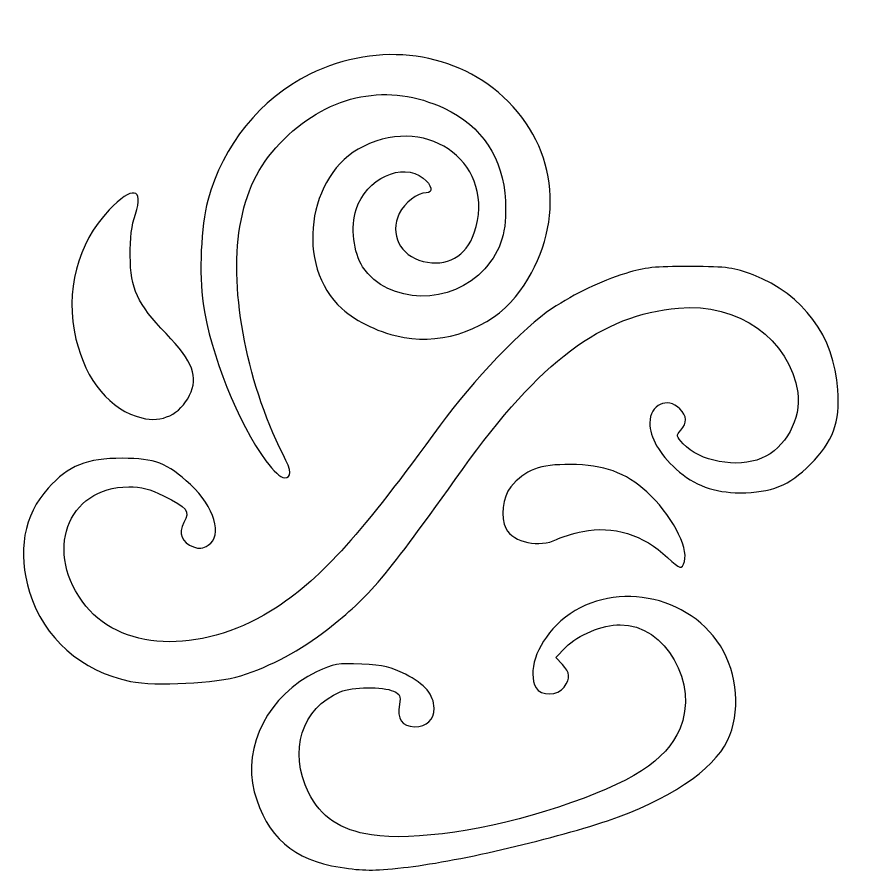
# Model space of a CAD drawing. Header units: centimetres. Extents: x -8.8 to 9.3, y -6.2 to 6.7.
# Drawn here: x -8.645 to -3.797, y -6.164 to -1.239 of the extents above; entities that cross this region are included whole.
import ezdxf

# ---------------------------------------------------------------- set-up
doc = ezdxf.new("R2010")
doc.units = ezdxf.units.CM
doc.header["$MEASUREMENT"] = 0
doc.layers.add('Layer 1', color=7, linetype='Continuous')

msp = doc.modelspace()

# ---------------------------------------------------------------- linework, layer by layer
at = {"layer": 'Layer 1'}
for points, knots in [([(-0.45999, -1.99914), (-0.63548, -1.90379), (-0.68315, -1.8482), (-0.64391, -1.78471), (-0.64391, -1.78471), (-0.62787, -1.75875), (-0.54538, -1.78402), (-0.43501, -1.8487), (-0.43501, -1.8487), (-0.19692, -1.98823), (0.04849, -1.97215), (0.23674, -1.8509), (0.23674, -1.8509), (0.44056, -1.71962), (0.48584, -1.5721), (0.53536, -1.18772), (0.53536, -1.18772), (0.55068, -0.66283), (0.12877, -0.20181), (-0.5947, 0.0471), (-0.5947, 0.0471), (-0.90196, 0.15281), (-1.72812, 0.32334), (-1.76317, 0.28828), (-1.76317, 0.28828), (-1.77773, 0.27372), (-1.73899, 0.20895), (-1.67709, 0.14434), (-1.67709, 0.14434), (-1.5679, 0.03037), (-1.43325, -0.2767), (-1.43325, -0.41174), (-1.43325, -0.41174), (-1.43325, -0.54704), (-1.61587, -0.85044), (-1.73412, -0.91159), (-1.73412, -0.91159), (-1.80094, -0.94614), (-1.94092, -0.97442), (-2.04518, -0.97442), (-2.04518, -0.97442), (-2.29943, -0.97442), (-2.49973, -0.79903), (-2.49973, -0.57642), (-2.49973, -0.57642), (-2.49973, -0.42096), (-2.41126, -0.29187), (-2.30472, -0.29187), (-2.30472, -0.29187), (-2.22476, -0.29187), (-2.2266, -0.39515), (-2.30777, -0.46251), (-2.30777, -0.46251), (-2.34296, -0.49172), (-2.37176, -0.55891), (-2.37176, -0.61182), (-2.37176, -0.61182), (-2.37176, -0.91466), (-1.78896, -0.90735), (-1.65019, -0.60276), (-1.65019, -0.60276), (-1.54208, -0.36548), (-1.65112, -0.01936), (-1.89997, 0.19003), (-1.89997, 0.19003), (-2.01405, 0.28603), (-2.43948, 0.476), (-2.54037, 0.476), (-2.54037, 0.476), (-2.65809, 0.476), (-3.43783, 0.8391), (-3.62387, 0.98055), (-3.62387, 0.98055), (-3.87425, 1.17092), (-4.16241, 1.60325), (-4.08831, 1.67735), (-4.08831, 1.67735), (-4.02239, 1.74327), (-3.97433, 1.69888), (-3.82485, 1.43401), (-3.82485, 1.43401), (-3.58169, 1.00315), (-3.04976, 0.76767), (-2.30776, 0.76243), (-2.30776, 0.76243), (-1.43977, 0.75629), (-0.86358, 1.07698), (-0.80474, 1.59895), (-0.80474, 1.59895), (-0.76749, 1.92948), (-1.00336, 2.22503), (-1.3044, 2.22503), (-1.3044, 2.22503), (-1.57211, 2.22503), (-1.69966, 1.98366), (-1.51855, 1.81977), (-1.51855, 1.81977), (-1.41209, 1.72343), (-1.40975, 1.67046), (-1.51194, 1.67046), (-1.51194, 1.67046), (-1.68831, 1.67046), (-1.79834, 1.91478), (-1.71346, 2.11793), (-1.71346, 2.11793), (-1.59642, 2.39803), (-1.30864, 2.4528), (-0.97821, 2.25784), (-0.97821, 2.25784), (-0.70347, 2.09574), (-0.58327, 1.65089), (-0.72352, 1.31524), (-0.72352, 1.31524), (-0.87057, 0.96329), (-1.40201, 0.67422), (-2.0056, 0.61785), (-2.0056, 0.61785), (-2.35913, 0.58484), (-2.30688, 0.55153), (-1.75318, 0.45696), (-1.75318, 0.45696), (-1.10404, 0.34609), (-0.56863, 0.19517), (-0.21819, 0.02429), (-0.21819, 0.02429), (0.66127, -0.40455), (0.84465, -1.28907), (0.45146, -1.86657), (0.45146, -1.86657), (0.38718, -1.96098), (0.32423, -1.98486), (0.24731, -2.02249), (0.24731, -2.02249), (0.16637, -2.0621), (0.13031, -2.08426), (-0.01409, -2.09144), (-0.01409, -2.09144), (-0.22359, -2.10186), (-0.33875, -2.06502), (-0.45998, -1.99915), (-0.45998, -1.99915), (-0.45998, -1.99915), (-0.45998, -1.99915), (-0.45998, -1.99915), (-0.45998, -1.99915), (-0.45998, -1.99915), (-0.45999, -1.99914), (-0.45999, -1.99914)], [0, 0, 0, 0, 0.0263158, 0.0263158, 0.0263158, 0.0263158, 0.0526316, 0.0526316, 0.0526316, 0.0526316, 0.0789474, 0.0789474, 0.0789474, 0.0789474, 0.1052632, 0.1052632, 0.1052632, 0.1052632, 0.1315789, 0.1315789, 0.1315789, 0.1315789, 0.1578947, 0.1578947, 0.1578947, 0.1578947, 0.1842105, 0.1842105, 0.1842105, 0.1842105, 0.2105263, 0.2105263, 0.2105263, 0.2105263, 0.2368421, 0.2368421, 0.2368421, 0.2368421, 0.2631579, 0.2631579, 0.2631579, 0.2631579, 0.2894737, 0.2894737, 0.2894737, 0.2894737, 0.3157895, 0.3157895, 0.3157895, 0.3157895, 0.3421053, 0.3421053, 0.3421053, 0.3421053, 0.3684211, 0.3684211, 0.3684211, 0.3684211, 0.3947368, 0.3947368, 0.3947368, 0.3947368, 0.4210526, 0.4210526, 0.4210526, 0.4210526, 0.4473684, 0.4473684, 0.4473684, 0.4473684, 0.4736842, 0.4736842, 0.4736842, 0.4736842, 0.5, 0.5, 0.5, 0.5, 0.5263158, 0.5263158, 0.5263158, 0.5263158, 0.5526316, 0.5526316, 0.5526316, 0.5526316, 0.5789474, 0.5789474, 0.5789474, 0.5789474, 0.6052632, 0.6052632, 0.6052632, 0.6052632, 0.6315789, 0.6315789, 0.6315789, 0.6315789, 0.6578947, 0.6578947, 0.6578947, 0.6578947, 0.6842105, 0.6842105, 0.6842105, 0.6842105, 0.7105263, 0.7105263, 0.7105263, 0.7105263, 0.7368421, 0.7368421, 0.7368421, 0.7368421, 0.7631579, 0.7631579, 0.7631579, 0.7631579, 0.7894737, 0.7894737, 0.7894737, 0.7894737, 0.8157895, 0.8157895, 0.8157895, 0.8157895, 0.8421053, 0.8421053, 0.8421053, 0.8421053, 0.8684211, 0.8684211, 0.8684211, 0.8684211, 0.8947368, 0.8947368, 0.8947368, 0.8947368, 0.9210526, 0.9210526, 0.9210526, 0.9210526, 0.9473684, 0.9473684, 0.9473684, 0.9473684, 1, 1, 1, 1]), ([(-7.20868, -3.79831), (-7.36814, -3.58245), (-7.52911, -3.18054), (-7.57109, -2.89343), (-7.57109, -2.89343), (-7.59635, -2.7207), (-7.58361, -2.44289), (-7.54368, -2.29568), (-7.54368, -2.29568), (-7.45738, -1.9775), (-7.23974, -1.70823), (-6.95605, -1.56866), (-6.95605, -1.56866), (-6.5565, -1.37208), (-6.10125, -1.43465), (-5.80966, -1.72623), (-5.80966, -1.72623), (-5.50269, -2.03319), (-5.48555, -2.4968), (-5.76803, -2.85248), (-5.76803, -2.85248), (-5.9094, -3.03048), (-6.18118, -3.12967), (-6.41061, -3.08701), (-6.41061, -3.08701), (-6.54826, -3.06141), (-6.68328, -2.99873), (-6.77049, -2.91995), (-6.77049, -2.91995), (-7.0431, -2.67366), (-6.97282, -2.1441), (-6.64633, -1.98436), (-6.64633, -1.98436), (-6.2591, -1.79491), (-5.87408, -2.09514), (-6.00638, -2.48339), (-6.00638, -2.48339), (-6.0522, -2.61786), (-6.16659, -2.68179), (-6.3009, -2.64797), (-6.3009, -2.64797), (-6.43513, -2.61417), (-6.49605, -2.4916), (-6.43869, -2.37074), (-6.43869, -2.37074), (-6.41021, -2.31072), (-6.33353, -2.25245), (-6.28304, -2.25245), (-6.28304, -2.25245), (-6.24067, -2.25245), (-6.25023, -2.20716), (-6.30102, -2.16721), (-6.30102, -2.16721), (-6.42141, -2.07251), (-6.62934, -2.17009), (-6.68838, -2.34899), (-6.68838, -2.34899), (-6.72033, -2.4458), (-6.70257, -2.60055), (-6.65047, -2.67928), (-6.65047, -2.67928), (-6.50494, -2.89919), (-6.13351, -2.90472), (-5.94433, -2.6898), (-5.94433, -2.6898), (-5.84997, -2.5826), (-5.817, -2.47322), (-5.82625, -2.298), (-5.82625, -2.298), (-5.83925, -2.05144), (-5.96153, -1.86664), (-6.179, -1.76487), (-6.179, -1.76487), (-6.49903, -1.61511), (-6.83617, -1.67976), (-7.10363, -1.94216), (-7.10363, -1.94216), (-7.23898, -2.07495), (-7.31154, -2.21185), (-7.35255, -2.41174), (-7.35255, -2.41174), (-7.42743, -2.77676), (-7.32769, -3.33138), (-7.10988, -3.76122), (-7.10988, -3.76122), (-7.05952, -3.86061), (-7.0576, -3.8959), (-7.10257, -3.8959), (-7.10257, -3.8959), (-7.1239, -3.8959), (-7.16356, -3.85944), (-7.2087, -3.79834), (-7.2087, -3.79834), (-7.2087, -3.79834), (-7.20868, -3.79831), (-7.20868, -3.79831)], [0, 0, 0, 0, 0.04, 0.04, 0.04, 0.04, 0.08, 0.08, 0.08, 0.08, 0.12, 0.12, 0.12, 0.12, 0.16, 0.16, 0.16, 0.16, 0.2, 0.2, 0.2, 0.2, 0.24, 0.24, 0.24, 0.24, 0.28, 0.28, 0.28, 0.28, 0.32, 0.32, 0.32, 0.32, 0.36, 0.36, 0.36, 0.36, 0.4, 0.4, 0.4, 0.4, 0.44, 0.44, 0.44, 0.44, 0.48, 0.48, 0.48, 0.48, 0.52, 0.52, 0.52, 0.52, 0.56, 0.56, 0.56, 0.56, 0.6, 0.6, 0.6, 0.6, 0.64, 0.64, 0.64, 0.64, 0.68, 0.68, 0.68, 0.68, 0.72, 0.72, 0.72, 0.72, 0.76, 0.76, 0.76, 0.76, 0.8, 0.8, 0.8, 0.8, 0.84, 0.84, 0.84, 0.84, 0.88, 0.88, 0.88, 0.88, 0.92, 0.92, 0.92, 0.92, 1, 1, 1, 1]), ([(-7.92483, -3.55118), (-8.10692, -3.50626), (-8.2485, -3.33696), (-8.30523, -3.09632), (-8.30523, -3.09632), (-8.36966, -2.82305), (-8.29782, -2.54289), (-8.11418, -2.35124), (-8.11418, -2.35124), (-7.97994, -2.21115), (-7.91098, -2.22219), (-7.96263, -2.3755), (-7.96263, -2.3755), (-7.98403, -2.43902), (-7.99347, -2.51546), (-7.9923, -2.61571), (-7.9923, -2.61571), (-7.99005, -2.80737), (-7.95194, -2.89005), (-7.78557, -3.06419), (-7.78557, -3.06419), (-7.6288, -3.22828), (-7.59635, -3.31326), (-7.64955, -3.42044), (-7.64955, -3.42044), (-7.7041, -3.53034), (-7.80843, -3.57989), (-7.92483, -3.55117), (-7.92483, -3.55117), (-7.92483, -3.55117), (-7.92483, -3.55118), (-7.92483, -3.55118)], [0, 0, 0, 0, 0.1111111, 0.1111111, 0.1111111, 0.1111111, 0.2222222, 0.2222222, 0.2222222, 0.2222222, 0.3333333, 0.3333333, 0.3333333, 0.3333333, 0.4444444, 0.4444444, 0.4444444, 0.4444444, 0.5555556, 0.5555556, 0.5555556, 0.5555556, 0.6666667, 0.6666667, 0.6666667, 0.6666667, 0.7777778, 0.7777778, 0.7777778, 0.7777778, 1, 1, 1, 1]), ([(-7.99036, -5.07087), (-8.27356, -5.01289), (-8.49177, -4.82029), (-8.57398, -4.55575), (-8.57398, -4.55575), (-8.64539, -4.32597), (-8.60665, -4.1095), (-8.46673, -3.95641), (-8.46673, -3.95641), (-8.34623, -3.82456), (-8.24501, -3.78385), (-8.03726, -3.78367), (-8.03726, -3.78367), (-7.8492, -3.78348), (-7.78081, -3.80992), (-7.64485, -3.93525), (-7.64485, -3.93525), (-7.5047, -4.06443), (-7.45627, -4.22907), (-7.5419, -4.28517), (-7.5419, -4.28517), (-7.57261, -4.30529), (-7.59392, -4.30775), (-7.62735, -4.29505), (-7.62735, -4.29505), (-7.6956, -4.2691), (-7.71528, -4.21849), (-7.68207, -4.15428), (-7.68207, -4.15428), (-7.64724, -4.08692), (-7.66033, -4.06974), (-7.79955, -4.00017), (-7.79955, -4.00017), (-7.87931, -3.96031), (-7.92755, -3.94786), (-8.00111, -3.94815), (-8.00111, -3.94815), (-8.36021, -3.94956), (-8.49619, -4.3293), (-8.24755, -4.63637), (-8.24755, -4.63637), (-8.02745, -4.90818), (-7.54893, -4.91046), (-7.14347, -4.64163), (-7.14347, -4.64163), (-6.88244, -4.46856), (-6.65763, -4.21783), (-6.20338, -3.59313), (-6.20338, -3.59313), (-6.02169, -3.34326), (-5.71372, -3.02192), (-5.5594, -2.92117), (-5.5594, -2.92117), (-5.41965, -2.82993), (-5.28169, -2.76416), (-5.13098, -2.71693), (-5.13098, -2.71693), (-5.01947, -2.68198), (-4.9672, -2.67644), (-4.75904, -2.67752), (-4.75904, -2.67752), (-4.53859, -2.67866), (-4.50606, -2.68298), (-4.39671, -2.72558), (-4.39671, -2.72558), (-4.1049, -2.83928), (-3.92872, -3.07766), (-3.90703, -3.38811), (-3.90703, -3.38811), (-3.89382, -3.57726), (-3.93451, -3.68743), (-4.06611, -3.81879), (-4.06611, -3.81879), (-4.18859, -3.94105), (-4.29076, -3.98232), (-4.47126, -3.98246), (-4.47126, -3.98246), (-4.62124, -3.98257), (-4.73548, -3.94034), (-4.8406, -3.84593), (-4.8406, -3.84593), (-4.93818, -3.75829), (-4.99258, -3.66281), (-4.99258, -3.57921), (-4.99258, -3.57921), (-4.99258, -3.4748), (-4.89064, -3.42694), (-4.81959, -3.49799), (-4.81959, -3.49799), (-4.77744, -3.54014), (-4.77558, -3.58001), (-4.81379, -3.62223), (-4.81379, -3.62223), (-4.84082, -3.6521), (-4.84003, -3.65682), (-4.80082, -3.6994), (-4.80082, -3.6994), (-4.70638, -3.80194), (-4.48791, -3.8425), (-4.34706, -3.78365), (-4.34706, -3.78365), (-4.21079, -3.72671), (-4.11611, -3.55446), (-4.13875, -3.40468), (-4.13875, -3.40468), (-4.18545, -3.0957), (-4.4829, -2.8848), (-4.82691, -2.91678), (-4.82691, -2.91678), (-5.2743, -2.95836), (-5.62595, -3.22104), (-6.07442, -3.84866), (-6.07442, -3.84866), (-6.52539, -4.47978), (-6.61006, -4.58002), (-6.85229, -4.76951), (-6.85229, -4.76951), (-7.00963, -4.8926), (-7.17774, -4.98257), (-7.35397, -5.038), (-7.35397, -5.038), (-7.49252, -5.08158), (-7.84832, -5.09996), (-7.99039, -5.07087), (-7.99039, -5.07087), (-7.99039, -5.07087), (-7.99036, -5.07087), (-7.99036, -5.07087)], [0, 0, 0, 0, 0.030303, 0.030303, 0.030303, 0.030303, 0.0606061, 0.0606061, 0.0606061, 0.0606061, 0.0909091, 0.0909091, 0.0909091, 0.0909091, 0.1212121, 0.1212121, 0.1212121, 0.1212121, 0.1515152, 0.1515152, 0.1515152, 0.1515152, 0.1818182, 0.1818182, 0.1818182, 0.1818182, 0.2121212, 0.2121212, 0.2121212, 0.2121212, 0.2424242, 0.2424242, 0.2424242, 0.2424242, 0.2727273, 0.2727273, 0.2727273, 0.2727273, 0.3030303, 0.3030303, 0.3030303, 0.3030303, 0.3333333, 0.3333333, 0.3333333, 0.3333333, 0.3636364, 0.3636364, 0.3636364, 0.3636364, 0.3939394, 0.3939394, 0.3939394, 0.3939394, 0.4242424, 0.4242424, 0.4242424, 0.4242424, 0.4545455, 0.4545455, 0.4545455, 0.4545455, 0.4848485, 0.4848485, 0.4848485, 0.4848485, 0.5151515, 0.5151515, 0.5151515, 0.5151515, 0.5454545, 0.5454545, 0.5454545, 0.5454545, 0.5757576, 0.5757576, 0.5757576, 0.5757576, 0.6060606, 0.6060606, 0.6060606, 0.6060606, 0.6363636, 0.6363636, 0.6363636, 0.6363636, 0.6666667, 0.6666667, 0.6666667, 0.6666667, 0.6969697, 0.6969697, 0.6969697, 0.6969697, 0.7272727, 0.7272727, 0.7272727, 0.7272727, 0.7575758, 0.7575758, 0.7575758, 0.7575758, 0.7878788, 0.7878788, 0.7878788, 0.7878788, 0.8181818, 0.8181818, 0.8181818, 0.8181818, 0.8484848, 0.8484848, 0.8484848, 0.8484848, 0.8787879, 0.8787879, 0.8787879, 0.8787879, 0.9090909, 0.9090909, 0.9090909, 0.9090909, 0.9393939, 0.9393939, 0.9393939, 0.9393939, 1, 1, 1, 1]), ([(-4.89035, -4.35567), (-5.02837, -4.22483), (-5.20648, -4.17005), (-5.37843, -4.20557), (-5.37843, -4.20557), (-5.4366, -4.21758), (-5.50554, -4.23845), (-5.53162, -4.25194), (-5.53162, -4.25194), (-5.62641, -4.30096), (-5.7809, -4.26854), (-5.82244, -4.19093), (-5.82244, -4.19093), (-5.85738, -4.12565), (-5.84382, -4.00657), (-5.79483, -3.94835), (-5.79483, -3.94835), (-5.71193, -3.84983), (-5.62675, -3.81787), (-5.45102, -3.81933), (-5.45102, -3.81933), (-5.25671, -3.82095), (-5.13486, -3.86465), (-5.00888, -3.97791), (-5.00888, -3.97791), (-4.87407, -4.09912), (-4.76732, -4.29733), (-4.7931, -4.37857), (-4.7931, -4.37857), (-4.80843, -4.42687), (-4.81751, -4.42473), (-4.89035, -4.35568), (-4.89035, -4.35568), (-4.89035, -4.35568), (-4.89035, -4.35567), (-4.89035, -4.35567)], [0, 0, 0, 0, 0.1, 0.1, 0.1, 0.1, 0.2, 0.2, 0.2, 0.2, 0.3, 0.3, 0.3, 0.3, 0.4, 0.4, 0.4, 0.4, 0.5, 0.5, 0.5, 0.5, 0.6, 0.6, 0.6, 0.6, 0.7, 0.7, 0.7, 0.7, 0.8, 0.8, 0.8, 0.8, 1, 1, 1, 1]), ([(-6.78068, -6.14307), (-7.04716, -6.10415), (-7.20607, -5.96436), (-7.27572, -5.70757), (-7.27572, -5.70757), (-7.34677, -5.44564), (-7.19048, -5.14487), (-6.91619, -5.01567), (-6.91619, -5.01567), (-6.8154, -4.9682), (-6.7956, -4.96485), (-6.65512, -4.97157), (-6.65512, -4.97157), (-6.53077, -4.97752), (-6.48507, -4.98797), (-6.40391, -5.02903), (-6.40391, -5.02903), (-6.29131, -5.086), (-6.23812, -5.14888), (-6.23812, -5.22505), (-6.23812, -5.22505), (-6.23812, -5.2936), (-6.27854, -5.33174), (-6.35119, -5.33174), (-6.35119, -5.33174), (-6.42232, -5.33174), (-6.45382, -5.28526), (-6.4384, -5.20306), (-6.4384, -5.20306), (-6.42938, -5.15495), (-6.43406, -5.14443), (-6.47223, -5.12703), (-6.47223, -5.12703), (-6.53227, -5.09968), (-6.71087, -5.1015), (-6.77928, -5.13017), (-6.77928, -5.13017), (-7.00243, -5.22368), (-7.08126, -5.47358), (-6.96255, -5.71114), (-6.96255, -5.71114), (-6.8912, -5.85392), (-6.78169, -5.92771), (-6.59911, -5.95604), (-6.59911, -5.95604), (-6.35898, -5.9933), (-5.91827, -5.92791), (-5.52064, -5.79604), (-5.52064, -5.79604), (-5.09841, -5.65601), (-4.89789, -5.52726), (-4.81999, -5.34617), (-4.81999, -5.34617), (-4.70721, -5.084), (-4.90168, -4.74355), (-5.16422, -4.74355), (-5.16422, -4.74355), (-5.26468, -4.74355), (-5.40927, -4.80347), (-5.47672, -4.87306), (-5.47672, -4.87306), (-5.47672, -4.87306), (-5.53525, -4.93345), (-5.53525, -4.93345), (-5.53525, -4.93345), (-5.53525, -4.93345), (-5.49745, -4.97369), (-5.49745, -4.97369), (-5.49745, -4.97369), (-5.45267, -5.02136), (-5.45018, -5.05102), (-5.48658, -5.10299), (-5.48658, -5.10299), (-5.522, -5.15355), (-5.62328, -5.15666), (-5.64933, -5.10798), (-5.64933, -5.10798), (-5.6986, -5.01592), (-5.64887, -4.86358), (-5.53112, -4.74583), (-5.53112, -4.74583), (-5.26829, -4.483), (-4.7886, -4.54376), (-4.58542, -4.86562), (-4.58542, -4.86562), (-4.48436, -5.02571), (-4.46712, -5.2533), (-4.54403, -5.41217), (-4.54403, -5.41217), (-4.62663, -5.58281), (-4.89146, -5.75941), (-5.23745, -5.87459), (-5.23745, -5.87459), (-5.57826, -5.98804), (-6.13011, -6.1146), (-6.41481, -6.14459), (-6.41481, -6.14459), (-6.59788, -6.16387), (-6.63948, -6.1637), (-6.78067, -6.14308), (-6.78067, -6.14308), (-6.78067, -6.14308), (-6.78068, -6.14307), (-6.78068, -6.14307)], [0, 0, 0, 0, 0.037037, 0.037037, 0.037037, 0.037037, 0.0740741, 0.0740741, 0.0740741, 0.0740741, 0.1111111, 0.1111111, 0.1111111, 0.1111111, 0.1481481, 0.1481481, 0.1481481, 0.1481481, 0.1851852, 0.1851852, 0.1851852, 0.1851852, 0.2222222, 0.2222222, 0.2222222, 0.2222222, 0.2592593, 0.2592593, 0.2592593, 0.2592593, 0.2962963, 0.2962963, 0.2962963, 0.2962963, 0.3333333, 0.3333333, 0.3333333, 0.3333333, 0.3703704, 0.3703704, 0.3703704, 0.3703704, 0.4074074, 0.4074074, 0.4074074, 0.4074074, 0.4444444, 0.4444444, 0.4444444, 0.4444444, 0.4814815, 0.4814815, 0.4814815, 0.4814815, 0.5185185, 0.5185185, 0.5185185, 0.5185185, 0.5555556, 0.5555556, 0.5555556, 0.5555556, 0.5925926, 0.5925926, 0.5925926, 0.5925926, 0.6296296, 0.6296296, 0.6296296, 0.6296296, 0.6666667, 0.6666667, 0.6666667, 0.6666667, 0.7037037, 0.7037037, 0.7037037, 0.7037037, 0.7407407, 0.7407407, 0.7407407, 0.7407407, 0.7777778, 0.7777778, 0.7777778, 0.7777778, 0.8148148, 0.8148148, 0.8148148, 0.8148148, 0.8518519, 0.8518519, 0.8518519, 0.8518519, 0.8888889, 0.8888889, 0.8888889, 0.8888889, 0.9259259, 0.9259259, 0.9259259, 0.9259259, 1, 1, 1, 1])]:
    msp.add_open_spline(points, degree=3, knots=knots, dxfattribs=at)

doc.saveas('drawing.dxf')
